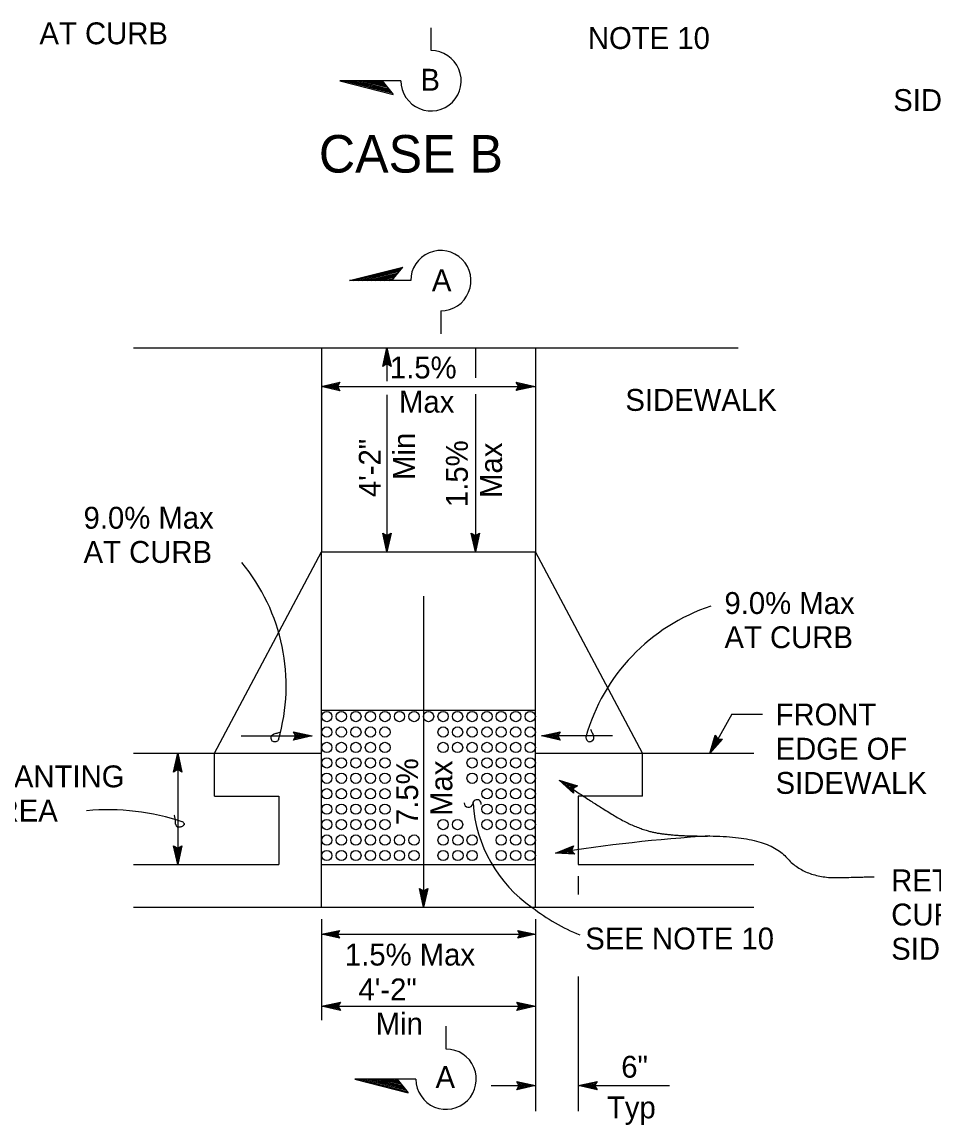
# Model space of a CAD drawing. Extents: x -893 to 867, y -474 to 712.
# Drawn here: x -504 to -212.4, y 29.6 to 382.2 of the extents above; entities that cross this region are included whole.
import ezdxf

# ---------------------------------------------------------------- set-up
doc = ezdxf.new("R2010")
doc.units = 0
for name, color, linetype in [('22 Misc Cnst Det', 7, 'Continuous'), ('56 Stage 3 Anno', 7, 'Continuous'), ('57 Undefined', 7, 'Continuous'), ('60 Nongeo Data', 7, 'Continuous')]:
    doc.layers.add(name, color=color, linetype=linetype)

msp = doc.modelspace()

# ---------------------------------------------------------------- linework, layer by layer
at = {"layer": '22 Misc Cnst Det'}
for p, q in [((-373.2, 373.11), (-373.2, 380.44)), ((-402.38, 363.46), (-385.33, 359.11)), ((-382.85, 363.46), (-402.38, 363.46)), ((-400.98, 363.46), (-385.69, 359.56)), ((-399.58, 363.46), (-386.06, 360.01)), ((-398.18, 363.46), (-386.42, 360.47)), ((-396.77, 363.46), (-386.79, 360.92)), ((-395.37, 363.46), (-387.15, 361.37)), ((-393.97, 363.46), (-387.52, 361.82)), ((-392.57, 363.46), (-387.88, 362.27)), ((-391.16, 363.46), (-388.25, 362.72)), ((-389.76, 363.46), (-388.61, 363.17)), ((-388.85, 363.46), (-385.33, 359.11)), ((-399.26, 299.55), (-382.2, 303.9)), ((-397.86, 299.55), (-382.57, 303.45)), ((-385.73, 299.55), (-382.2, 303.9)), ((-396.45, 299.55), (-382.93, 303)), ((-395.05, 299.55), (-383.3, 302.55)), ((-393.65, 299.55), (-383.66, 302.1)), ((-392.25, 299.55), (-384.03, 301.65)), ((-390.84, 299.55), (-384.39, 301.2)), ((-389.44, 299.55), (-384.76, 300.74)), ((-388.04, 299.55), (-385.12, 300.29)), ((-386.64, 299.55), (-385.49, 299.84)), ((-379.72, 299.55), (-399.26, 299.55)), ((-370.08, 289.91), (-370.08, 282.57)), ((-368.39, 53.85), (-368.39, 61.18)), ((-397.57, 44.2), (-380.51, 39.85)), ((-378.03, 44.2), (-397.57, 44.2)), ((-396.16, 44.2), (-380.88, 40.31)), ((-394.76, 44.2), (-381.24, 40.76)), ((-393.36, 44.2), (-381.61, 41.21)), ((-391.96, 44.2), (-381.97, 41.66)), ((-390.56, 44.2), (-382.34, 42.11)), ((-389.15, 44.2), (-382.7, 42.56)), ((-387.75, 44.2), (-383.07, 43.01)), ((-386.35, 44.2), (-383.43, 43.46)), ((-384.94, 44.2), (-383.8, 43.91)), ((-384.03, 44.2), (-380.51, 39.85))]:
    msp.add_line(p, q, dxfattribs=at)
for centre, start, end in [((-373.2, 363.46), 180, 90.0005), ((-370.08, 299.55), 269.9995, 180), ((-368.39, 44.2), 180, 90.0005)]:
    msp.add_arc(centre, 9.64, start, end, dxfattribs=at)
at = {"layer": '56 Stage 3 Anno'}
for p, q in [((-388.66, 272.11), (-387.32, 278.11)), ((-388.3, 272.32), (-387.32, 276.73)), ((-387.94, 272.56), (-387.32, 275.34)), ((-387.32, 278.11), (-387.32, 278.11)), ((-387.32, 278.11), (-385.99, 272.11)), ((-387.32, 278.11), (-387.32, 267.41)), ((-387.32, 276.71), (-386.35, 272.34)), ((-387.32, 275.34), (-386.7, 272.52)), ((-359.04, 278.11), (-359.04, 268.46)), ((-387.32, 272.91), (-388.66, 272.11)), ((-388.66, 272.11), (-388.66, 272.11)), ((-387.6, 272.73), (-387.32, 273.96)), ((-387.32, 273.96), (-387.05, 272.75)), ((-385.99, 272.11), (-387.32, 272.91)), ((-385.99, 272.11), (-385.99, 272.11)), ((-408.34, 265.71), (-402.34, 267.04)), ((-408.34, 265.71), (-339.94, 265.71)), ((-402.34, 264.37), (-408.34, 265.71)), ((-408.34, 265.71), (-408.34, 265.71)), ((-402.56, 264.73), (-406.96, 265.71)), ((-406.95, 265.72), (-402.58, 266.69)), ((-405.58, 265.71), (-402.76, 266.34)), ((-402.79, 265.09), (-405.58, 265.71)), ((-404.2, 265.71), (-402.99, 265.98)), ((-402.97, 265.44), (-404.2, 265.71)), ((-402.34, 267.04), (-403.14, 265.71)), ((-403.14, 265.71), (-402.34, 264.37)), ((-402.34, 267.04), (-402.34, 267.04)), ((-345.14, 265.71), (-345.94, 267.05)), ((-345.94, 267.05), (-345.94, 267.05)), ((-345.94, 267.05), (-339.94, 265.71)), ((-339.94, 265.71), (-345.94, 264.38)), ((-345.94, 264.38), (-345.14, 265.71)), ((-345.73, 266.7), (-341.32, 265.72)), ((-341.34, 265.71), (-345.71, 264.74)), ((-342.71, 265.72), (-345.53, 265.09)), ((-345.49, 266.34), (-342.71, 265.72)), ((-345.32, 265.99), (-344.09, 265.72)), ((-344.09, 265.72), (-345.3, 265.45)), ((-339.94, 265.71), (-339.94, 265.71)), ((-402.34, 264.37), (-402.34, 264.37)), ((-387.32, 263.06), (-387.32, 212.84)), ((-359.04, 263.29), (-359.04, 212.84)), ((-345.94, 264.38), (-345.94, 264.38)), ((-387.32, 212.84), (-388.65, 218.84)), ((-388.65, 218.84), (-388.65, 218.84)), ((-388.65, 218.84), (-387.32, 218.04)), ((-387.32, 218.04), (-385.98, 218.84)), ((-385.98, 218.84), (-387.32, 212.84)), ((-385.98, 218.84), (-385.98, 218.84)), ((-359.04, 212.84), (-360.37, 218.84)), ((-360.37, 218.84), (-360.37, 218.84)), ((-360.37, 218.84), (-359.04, 218.04)), ((-359.04, 218.04), (-357.7, 218.84)), ((-357.7, 218.84), (-359.04, 212.84)), ((-357.7, 218.84), (-357.7, 218.84)), ((-387.32, 214.23), (-388.29, 218.61)), ((-387.32, 215.61), (-387.94, 218.43)), ((-387.32, 216.99), (-387.58, 218.2)), ((-386.33, 218.63), (-387.32, 214.22)), ((-386.69, 218.39), (-387.32, 215.61)), ((-387.04, 218.22), (-387.32, 216.99)), ((-359.04, 214.23), (-360.01, 218.61)), ((-359.04, 215.61), (-359.66, 218.43)), ((-359.04, 216.99), (-359.3, 218.2)), ((-358.05, 218.63), (-359.04, 214.22)), ((-358.41, 218.39), (-359.04, 215.61)), ((-358.76, 218.22), (-359.04, 216.99)), ((-387.32, 212.84), (-387.32, 212.84)), ((-359.04, 212.84), (-359.04, 212.84)), ((-375.58, 198.71), (-375.58, 99.18)), ((-277.03, 160.94), (-284.07, 148.37)), ((-277.03, 160.94), (-267.2, 160.94)), ((-416.39, 153.96), (-417.19, 155.3)), ((-417.19, 155.3), (-417.19, 155.3)), ((-417.19, 155.3), (-411.19, 153.96)), ((-337.88, 153.96), (-331.88, 155.29)), ((-331.88, 155.29), (-332.68, 153.96)), ((-331.88, 155.29), (-331.88, 155.29)), ((-433.95, 153.96), (-411.19, 153.96)), ((-411.19, 153.96), (-417.19, 152.63)), ((-417.19, 152.63), (-416.39, 153.96)), ((-417.19, 152.63), (-417.19, 152.63)), ((-416.98, 154.94), (-412.57, 153.96)), ((-412.58, 153.96), (-416.96, 152.99)), ((-413.96, 153.96), (-416.78, 153.34)), ((-416.74, 154.58), (-413.96, 153.96)), ((-416.57, 154.24), (-415.34, 153.96)), ((-415.34, 153.96), (-416.55, 153.69)), ((-411.19, 153.96), (-411.19, 153.96)), ((-315.13, 153.96), (-337.88, 153.96)), ((-331.88, 152.62), (-337.88, 153.96)), ((-337.88, 153.96), (-337.88, 153.96)), ((-332.1, 152.98), (-336.5, 153.96)), ((-336.49, 153.96), (-332.12, 154.93)), ((-335.12, 153.96), (-332.29, 154.58)), ((-332.33, 153.34), (-335.12, 153.96)), ((-333.74, 153.96), (-332.53, 154.22)), ((-332.51, 153.68), (-333.74, 153.96)), ((-332.68, 153.96), (-331.88, 152.62)), ((-331.88, 152.62), (-331.88, 152.62)), ((-284.07, 148.37), (-282.3, 154.25)), ((-279.97, 152.95), (-284.07, 148.37)), ((-283.39, 149.58), (-282.1, 153.87)), ((-280.38, 152.93), (-283.39, 149.57)), ((-282.71, 150.78), (-281.88, 153.55)), ((-280.81, 152.91), (-282.71, 150.78)), ((-282.3, 154.25), (-282.3, 154.25)), ((-282.3, 154.25), (-281.53, 152.91)), ((-282.04, 151.98), (-281.68, 153.17)), ((-281.2, 152.92), (-282.04, 151.98)), ((-281.53, 152.91), (-279.97, 152.95)), ((-279.97, 152.95), (-279.97, 152.95)), ((-455.55, 142.43), (-454.21, 148.43)), ((-454.21, 148.43), (-454.21, 112.86)), ((-454.21, 148.43), (-454.21, 148.43)), ((-454.21, 148.43), (-452.88, 142.43)), ((-284.07, 148.37), (-284.07, 148.37)), ((-455.2, 142.65), (-454.22, 147.05)), ((-454.84, 142.88), (-454.22, 145.67)), ((-454.22, 145.67), (-453.59, 142.84)), ((-454.21, 147.04), (-453.24, 142.67)), ((-454.21, 143.23), (-455.55, 142.43)), ((-455.55, 142.43), (-455.55, 142.43)), ((-454.49, 143.06), (-454.22, 144.29)), ((-454.22, 144.29), (-453.95, 143.08)), ((-452.88, 142.43), (-454.21, 143.23)), ((-452.88, 142.43), (-452.88, 142.43)), ((-327.69, 135.68), (-332.2, 139.86)), ((-332.2, 139.86), (-332.2, 139.86)), ((-332.2, 139.86), (-326.34, 137.99)), ((-327.7, 136.1), (-331, 139.17)), ((-330.99, 139.16), (-326.73, 137.79)), ((-327.72, 136.53), (-329.81, 138.47)), ((-329.81, 138.47), (-327.05, 137.58)), ((-327.69, 136.91), (-328.62, 137.77)), ((-328.62, 137.77), (-327.44, 137.39)), ((-326.34, 137.99), (-327.7, 137.24)), ((-326.34, 137.99), (-326.34, 137.99)), ((-327.7, 137.24), (-327.69, 135.68)), ((-327.69, 135.68), (-327.69, 135.68)), ((-454.21, 112.86), (-455.54, 118.86)), ((-455.54, 118.86), (-455.54, 118.86)), ((-455.54, 118.86), (-454.21, 118.06)), ((-454.21, 112.86), (-455.54, 118.86)), ((-455.54, 118.86), (-455.54, 118.86)), ((-455.54, 118.86), (-454.21, 118.06)), ((-454.22, 114.26), (-455.19, 118.63)), ((-454.22, 114.26), (-455.19, 118.63)), ((-454.21, 115.63), (-454.84, 118.45)), ((-454.21, 115.63), (-454.84, 118.45)), ((-454.21, 117.01), (-454.48, 118.22)), ((-454.21, 117.01), (-454.48, 118.22)), ((-454.21, 118.06), (-452.88, 118.86)), ((-452.88, 118.86), (-454.21, 112.86)), ((-454.21, 118.06), (-452.88, 118.86)), ((-452.88, 118.86), (-454.21, 112.86)), ((-453.23, 118.65), (-454.21, 114.24)), ((-453.23, 118.65), (-454.21, 114.24)), ((-453.59, 118.41), (-454.21, 115.63)), ((-453.59, 118.41), (-454.21, 115.63)), ((-453.94, 118.24), (-454.21, 117.01)), ((-453.94, 118.24), (-454.21, 117.01)), ((-452.88, 118.86), (-452.88, 118.86)), ((-452.88, 118.86), (-452.88, 118.86)), ((-333.4, 116.52), (-327.69, 118.79)), ((-327.26, 116.15), (-333.4, 116.52)), ((-333.4, 116.52), (-333.4, 116.52)), ((-327.53, 116.47), (-332.04, 116.74)), ((-332.03, 116.75), (-327.86, 118.4)), ((-330.67, 116.96), (-327.98, 118.03)), ((-327.82, 116.79), (-330.67, 116.96)), ((-329.31, 117.18), (-328.16, 117.64)), ((-328.05, 117.1), (-329.31, 117.18)), ((-327.69, 118.79), (-328.27, 117.35)), ((-328.27, 117.35), (-327.26, 116.15)), ((-327.69, 118.79), (-327.69, 118.79)), ((-454.21, 112.86), (-454.21, 112.86)), ((-454.21, 112.86), (-454.21, 112.86)), ((-327.26, 116.15), (-327.26, 116.15)), ((-326.12, 109.12), (-326.12, 103.3)), ((-375.58, 99.18), (-376.91, 105.18)), ((-376.91, 105.18), (-376.91, 105.18)), ((-376.91, 105.18), (-375.58, 104.38)), ((-375.59, 100.57), (-376.56, 104.95)), ((-375.58, 101.95), (-376.21, 104.77)), ((-375.58, 103.33), (-375.85, 104.54)), ((-375.58, 104.38), (-374.24, 105.18)), ((-374.24, 105.18), (-375.58, 99.18)), ((-374.6, 104.97), (-375.58, 100.56)), ((-374.96, 104.73), (-375.58, 101.95)), ((-375.31, 104.56), (-375.58, 103.33)), ((-374.24, 105.18), (-374.24, 105.18)), ((-375.58, 99.18), (-375.58, 99.18)), ((-408.2, 95.35), (-408.2, 63.03)), ((-339.8, 95.35), (-339.8, 33.99)), ((-408.2, 90.53), (-402.5, 91.79)), ((-402.5, 91.79), (-403.26, 90.53)), ((-402.5, 91.79), (-402.5, 91.79)), ((-344.74, 90.53), (-345.5, 91.8)), ((-345.5, 91.8), (-345.5, 91.8)), ((-345.5, 91.8), (-339.8, 90.53)), ((-408.2, 90.53), (-339.8, 90.53)), ((-402.5, 89.26), (-408.2, 90.53)), ((-408.2, 90.53), (-408.2, 90.53)), ((-402.71, 89.59), (-406.89, 90.53)), ((-406.88, 90.53), (-402.73, 91.45)), ((-405.58, 90.53), (-402.89, 91.12)), ((-402.93, 89.94), (-405.58, 90.53)), ((-404.27, 90.53), (-403.12, 90.78)), ((-403.1, 90.27), (-404.27, 90.53)), ((-403.26, 90.53), (-402.5, 89.26)), ((-402.5, 89.26), (-402.5, 89.26)), ((-339.8, 90.53), (-345.5, 89.27)), ((-345.5, 89.27), (-344.74, 90.53)), ((-345.5, 89.27), (-345.5, 89.27)), ((-345.3, 91.46), (-341.11, 90.53)), ((-341.12, 90.53), (-345.28, 89.61)), ((-342.43, 90.53), (-345.11, 89.94)), ((-345.07, 91.12), (-342.43, 90.53)), ((-344.91, 90.79), (-343.74, 90.53)), ((-343.74, 90.53), (-344.89, 90.28)), ((-339.8, 90.53), (-339.8, 90.53)), ((-326.12, 77.02), (-326.12, 33.99)), ((-408.2, 67.54), (-402.2, 68.87)), ((-408.2, 67.54), (-339.8, 67.54)), ((-402.2, 66.2), (-408.2, 67.54)), ((-408.2, 67.54), (-408.2, 67.54)), ((-402.42, 66.56), (-406.82, 67.54)), ((-406.81, 67.55), (-402.44, 68.51)), ((-405.44, 67.54), (-402.61, 68.17)), ((-402.65, 66.92), (-405.44, 67.54)), ((-404.06, 67.54), (-402.85, 67.81)), ((-402.83, 67.27), (-404.06, 67.54)), ((-402.2, 68.87), (-403, 67.54)), ((-403, 67.54), (-402.2, 66.2)), ((-402.2, 68.87), (-402.2, 68.87)), ((-345, 67.54), (-345.8, 68.88)), ((-345.8, 68.88), (-345.8, 68.88)), ((-345.8, 68.88), (-339.8, 67.54)), ((-339.8, 67.54), (-345.8, 66.21)), ((-345.8, 66.21), (-345, 67.54)), ((-345.59, 68.53), (-341.18, 67.54)), ((-341.19, 67.54), (-345.57, 66.57)), ((-342.57, 67.54), (-345.39, 66.92)), ((-345.35, 68.17), (-342.57, 67.54)), ((-345.18, 67.82), (-343.95, 67.55)), ((-343.95, 67.55), (-345.16, 67.28)), ((-339.8, 67.54), (-339.8, 67.54)), ((-402.2, 66.2), (-402.2, 66.2)), ((-345.8, 66.21), (-345.8, 66.21)), ((-345, 42.13), (-345.8, 43.47)), ((-345.8, 43.47), (-345.8, 43.47)), ((-345.8, 43.47), (-339.8, 42.13)), ((-345.59, 43.11), (-341.18, 42.13)), ((-345.35, 42.75), (-342.57, 42.13)), ((-345.18, 42.41), (-343.95, 42.13)), ((-326.12, 42.13), (-320.12, 43.46)), ((-324.73, 42.13), (-320.36, 43.1)), ((-323.36, 42.13), (-320.53, 42.75)), ((-321.98, 42.13), (-320.77, 42.39)), ((-320.12, 43.46), (-320.92, 42.13)), ((-320.12, 43.46), (-320.12, 43.46)), ((-353.98, 42.13), (-339.8, 42.13)), ((-339.8, 42.13), (-345.8, 40.8)), ((-345.8, 40.8), (-345, 42.13)), ((-345.8, 40.8), (-345.8, 40.8)), ((-341.19, 42.13), (-345.57, 41.16)), ((-342.57, 42.13), (-345.39, 41.5)), ((-343.95, 42.13), (-345.16, 41.86)), ((-339.8, 42.13), (-339.8, 42.13)), ((-326.12, 42.13), (-296.94, 42.13)), ((-320.12, 40.79), (-326.12, 42.13)), ((-326.12, 42.13), (-326.12, 42.13)), ((-320.34, 41.14), (-324.74, 42.13)), ((-320.57, 41.5), (-323.36, 42.13)), ((-320.75, 41.85), (-321.98, 42.13)), ((-320.92, 42.13), (-320.12, 40.79)), ((-320.12, 40.79), (-320.12, 40.79))]:
    msp.add_line(p, q, dxfattribs=at)
for centre, radius, start, end in [((-481.35, 170.04), 61.81, 343.7461, 39.6013), ((-264.22, 136.83), 61.81, 108.3987, 164.2539), ((-361.24, 132.5), 1.37, 175.9148, 350.2297), ((-358.52, 132.19), 1.37, 353.9762, 176.539), ((-315.88, 135.31), 43.98, 183.788, 235.452), ((-476.67, 54.91), 75.45, 71.292, 95.0788), ((-302.53, 148.29), 62.35, 232.1102, 248.2221)]:
    msp.add_arc(centre, radius, start, end, dxfattribs=at)
msp.add_ellipse((-299.74, 93.51), major_axis=(-117.58, -11.46), ratio=0.229669, start_param=4.556238, end_param=4.980252, dxfattribs=at)
for points in [[(-421.99, 152.84), (-422.08, 152.57), (-422.35, 152.27), (-422.84, 152.12), (-423.43, 152.09), (-423.96, 152.3), (-424.23, 152.78), (-424.38, 153.43), (-424.12, 154.08), (-423.6, 154.5), (-422.44, 154.9), (-421.27, 155.2)], [(-323.5, 153.99), (-323.65, 153.74), (-323.71, 153.34), (-323.5, 152.87), (-323.15, 152.4), (-322.65, 152.13), (-322.1, 152.22), (-321.51, 152.53), (-321.18, 153.14), (-321.19, 153.82), (-321.63, 154.97), (-322.15, 156.05)], [(-452.67, 126.57), (-452.33, 126.17), (-452.12, 125.69), (-452.33, 125.38), (-452.64, 125.14), (-453.05, 124.93), (-453.43, 124.79), (-453.95, 124.76), (-454.26, 124.79), (-454.47, 124.96), (-454.64, 125.24), (-454.75, 125.52), (-454.89, 125.76), (-454.92, 126), (-454.92, 126.17), (-454.92, 126.31), (-454.89, 126.59), (-454.92, 126.86), (-454.99, 127.38), (-455.13, 127.87), (-455.23, 128.35), (-455.33, 128.66)]]:
    msp.add_spline(points, degree=3, dxfattribs=at)
for points in [[(-332.2, 139.86), (-321.48, 132.57), (-306.88, 123.89), (-294.1, 121.84), (-284.05, 121.97)], [(-284.05, 121.97), (-265.36, 121.84), (-253.72, 108.37), (-231.52, 108.94), (-231.52, 108.94)]]:
    msp.add_open_spline(points, degree=2, dxfattribs=at)
at = {"layer": '60 Nongeo Data'}
for p, q in [((-468.39, 278.11), (-275.03, 278.11)), ((-408.2, 278.11), (-408.2, 212.84)), ((-339.8, 278.11), (-339.8, 212.84)), ((-442.4, 148.43), (-408.2, 212.84)), ((-408.2, 212.84), (-339.8, 212.84)), ((-408.2, 99.18), (-408.2, 212.84)), ((-339.8, 99.18), (-339.8, 212.84)), ((-305.6, 148.43), (-339.8, 212.84)), ((-408.2, 162.18), (-374, 162.18)), ((-374, 162.18), (-339.8, 162.18)), ((-468.39, 148.43), (-408.2, 148.43)), ((-442.4, 134.75), (-442.4, 148.43)), ((-339.8, 148.43), (-270.03, 148.43)), ((-305.6, 134.75), (-305.6, 148.43)), ((-442.4, 134.75), (-421.88, 134.75)), ((-421.88, 134.75), (-421.88, 112.86)), ((-305.6, 134.75), (-326.12, 134.75)), ((-326.12, 134.75), (-326.12, 112.86)), ((-468.39, 112.86), (-421.88, 112.86)), ((-408.2, 112.86), (-339.8, 112.86)), ((-326.12, 112.86), (-270.03, 112.86)), ((-468.39, 99.18), (-270.03, 99.18))]:
    msp.add_line(p, q, dxfattribs=at)
for centre in [(-406.52, 160.16), (-401.88, 160.16), (-397.23, 160.16), (-392.59, 160.16), (-387.94, 160.16), (-383.29, 160.16), (-378.65, 160.16), (-374, 160.16), (-369.36, 160.16), (-364.71, 160.16), (-360.07, 160.16), (-355.31, 160.16), (-350.77, 160.16), (-346.13, 160.16), (-341.48, 160.16), (-406.52, 155.22), (-401.88, 155.22), (-397.23, 155.22), (-392.59, 155.22), (-387.94, 155.22), (-369.36, 155.22), (-364.71, 155.22), (-360.07, 155.22), (-355.31, 155.22), (-350.77, 155.22), (-346.13, 155.22), (-341.48, 155.22), (-406.52, 150.29), (-401.88, 150.29), (-397.23, 150.29), (-392.59, 150.29), (-387.94, 150.29), (-369.36, 150.29), (-364.71, 150.29), (-360.07, 150.29), (-355.31, 150.29), (-350.77, 150.29), (-346.13, 150.29), (-341.48, 150.29), (-406.52, 145.35), (-406.52, 145.35), (-401.88, 145.35), (-401.88, 145.35), (-397.23, 145.35), (-397.23, 145.35), (-392.59, 145.35), (-392.59, 145.35), (-387.94, 145.35), (-387.94, 145.35), (-360.07, 145.35), (-360.07, 145.35), (-355.31, 145.35), (-355.31, 145.35), (-350.77, 145.35), (-350.77, 145.35), (-346.13, 145.35), (-346.13, 145.35), (-341.48, 145.35), (-341.48, 145.35), (-406.52, 140.42), (-401.88, 140.42), (-397.23, 140.42), (-392.59, 140.42), (-387.94, 140.42), (-360.07, 140.42), (-355.31, 140.42), (-350.77, 140.42), (-346.13, 140.42), (-341.48, 140.42), (-406.52, 135.48), (-401.88, 135.48), (-397.23, 135.48), (-392.59, 135.48), (-387.94, 135.48), (-355.31, 135.48), (-350.77, 135.48), (-346.13, 135.48), (-341.48, 135.48), (-406.52, 130.54), (-401.88, 130.54), (-397.23, 130.54), (-392.59, 130.54), (-387.94, 130.54), (-355.31, 130.54), (-350.77, 130.54), (-346.13, 130.54), (-341.48, 130.54), (-406.52, 125.61), (-401.88, 125.61), (-397.23, 125.61), (-392.59, 125.61), (-387.94, 125.61), (-369.36, 125.61), (-364.71, 125.61), (-355.31, 125.61), (-350.77, 125.61), (-346.13, 125.61), (-341.48, 125.61), (-406.52, 120.67), (-401.88, 120.67), (-397.23, 120.67), (-392.59, 120.67), (-387.94, 120.67), (-383.29, 120.67), (-378.65, 120.67), (-369.36, 120.67), (-364.6, 120.67), (-360.07, 120.67), (-350.77, 120.67), (-346.13, 120.67), (-341.48, 120.67), (-406.52, 115.74), (-401.88, 115.74), (-397.23, 115.74), (-392.59, 115.74), (-387.94, 115.74), (-383.29, 115.74), (-378.65, 115.74), (-369.36, 115.74), (-364.6, 115.74), (-360.07, 115.74), (-350.77, 115.74), (-346.13, 115.74), (-341.48, 115.74)]:
    msp.add_circle(centre, 1.64, dxfattribs=at)

# ---------------------------------------------------------------- texts
at = {"layer": '57 Undefined'}
for s, height, p in [('AT CURB', 7, (-498.43, 375.14)), ('NOTE 10', 7, (-323.05, 373.64)), ('B', 7, (-376.59, 360.29)), ('SIDEWALK', 7, (-225.41, 353.79)), ('CASE B', 12, (-409.07, 334.11)), ('A', 7, (-372.94, 296.18)), ('1.5%', 7, (-386.36, 268.27)), ('SIDEWALK', 7, (-311.05, 257.91)), ('Max', 7, (-383.43, 257.33)), ('9.0% Max', 7, (-484.32, 220.23)), ('AT CURB', 7, (-484.32, 209.3)), ('9.0% Max', 7, (-279.38, 192.96)), ('AT CURB', 7, (-279.38, 182.03)), ('FRONT', 7, (-263.03, 157.32)), ('EDGE OF', 7, (-263.03, 146.38)), ('PLANTING', 7, (-518.05, 137.53)), ('SIDEWALK', 7, (-263.03, 135.44)), ('AREA', 7, (-518.05, 126.59)), ('RETAINING', 7, (-226.05, 104.28)), ('CURB (BOTH', 7, (-226.05, 93.35)), ('SEE NOTE 10', 7, (-323.88, 85.68)), ('SIDES OF RAMP)', 7, (-226.05, 82.41)), ('1.5% Max', 7, (-400.75, 80.54)), ('4\'-2"', 7, (-396.41, 69.4)), ('Min', 7, (-390.91, 58.47)), ('6"', 7, (-312.38, 44.68)), ('A', 7, (-371.77, 41.37)), ('Typ', 7, (-316.95, 31.68))]:
    msp.add_text(s, height=height, dxfattribs=at).set_placement(p)
for s, p in [('4\'-2"', (-389.29, 230.33)), ('Min', (-378.35, 235.83)), ('1.5%', (-361.44, 227.15)), ('Max', (-350.5, 230.08)), ('7.5%', (-377.34, 125.47)), ('Max', (-366.41, 128.4))]:
    msp.add_text(s, height=7, rotation=90, dxfattribs=at).set_placement(p)

doc.saveas('drawing.dxf')
